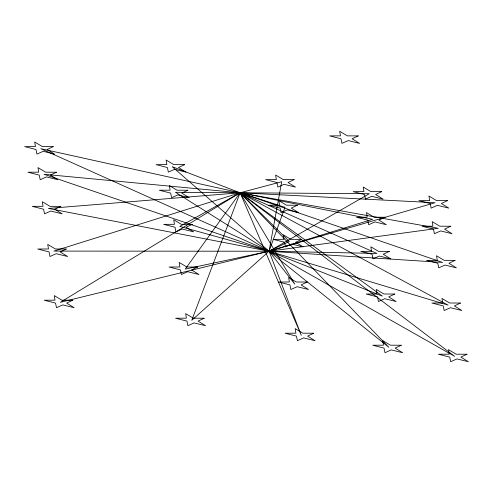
<?xml version="1.0" encoding="UTF-8"?>
<svg xmlns="http://www.w3.org/2000/svg" width="493" height="493" viewBox="0 0 493 493"><rect width="100%" height="100%" fill="white"/><g stroke="black" fill="none" stroke-linecap="round" stroke-linejoin="round"><path stroke-width="0.74" d="M269.055 251.233L281.725 181.707L240.097 192.769L53.854 251.091L269.055 251.233L376.929 253.439L240.097 192.769L172.223 166.702L269.055 251.233L388.878 347.306L240.097 192.769L40.82 148.695L269.055 251.233L382.365 296.108L240.097 192.769L44.08 174.294L269.055 251.233L448.063 305.105L240.097 192.769L48.425 208.428L269.055 251.233L442.634 262.442L240.097 192.769L179.828 226.435L269.055 251.233L454.583 356.303L240.097 192.769L60.368 302.289L269.055 251.233L435.029 202.709L240.097 192.769L185.257 269.098L269.055 251.233L438.289 228.308L240.097 192.769L191.771 320.296L269.055 251.233L369.331 193.706L175.483 192.301L269.055 251.233L294.759 284.104L240.097 192.769L372.585 219.305L269.055 251.233L301.278 335.302L240.097 192.769L284.985 207.306L269.055 251.233L289.329 241.434L240.097 192.769M53.213 146.637L47.131 149.508L54.587 154.112L43.205 151.308L36.938 154.099L35.983 149.502L24.65 146.624L35.447 146.581L34.707 142.009L42.336 146.587L53.213 146.637M56.473 172.236L50.391 175.107L57.847 179.711L46.465 176.907L40.192 179.698L39.237 175.101L27.91 172.223L38.7 172.18L37.967 167.608L45.596 172.186L56.473 172.236M60.818 206.37L54.735 209.235L62.192 213.845L50.81 211.041L44.536 213.833L43.581 209.229L32.255 206.351L43.045 206.314L42.312 201.742L49.941 206.32L60.818 206.37M184.616 164.644L178.534 167.509L185.997 172.119L174.608 169.315L168.341 172.106L167.386 167.503L156.053 164.625L166.85 164.588L166.116 160.015L173.739 164.594L184.616 164.644M187.876 190.243L181.794 193.108L189.25 197.718L177.868 194.914L171.601 197.705L170.646 193.102L159.313 190.224L170.103 190.187L169.37 185.614L176.999 190.193L187.876 190.243M66.247 249.033L60.164 251.905L67.621 256.508L56.239 253.704L49.972 256.502L49.017 251.898L37.684 249.02L48.474 248.977L47.741 244.405L55.37 248.983L66.247 249.033M358.214 135.908L352.131 138.773L359.594 143.383L348.206 140.579L341.939 143.371L340.983 138.767L329.651 135.889L340.447 135.852L339.714 131.28L347.337 135.858L358.214 135.908M192.221 224.377L186.138 227.242L193.595 231.846L182.213 229.042L175.946 231.839L174.99 227.236L163.658 224.358L174.448 224.321L173.715 219.742L181.344 224.321L192.221 224.377M294.118 179.649L288.041 182.515L295.498 187.118L284.11 184.314L277.842 187.112L276.887 182.509L265.554 179.631L276.351 179.594L275.618 175.015L283.241 179.594L294.118 179.649M72.761 300.231L66.684 303.103L74.141 307.706L62.753 304.902L56.485 307.7L55.53 303.096L44.197 300.219L54.994 300.175L54.261 295.603L61.884 300.182L72.761 300.231M297.378 205.248L291.295 208.114L298.752 212.723L287.37 209.913L281.102 212.711L280.147 208.108L268.814 205.23L279.611 205.193L278.872 200.614L286.501 205.193L297.378 205.248M197.65 267.04L191.567 269.911L199.024 274.515L187.642 271.711L181.375 274.502L180.42 269.899L169.087 267.021L179.883 266.984L179.144 262.412L186.773 266.99L197.65 267.04M381.724 191.648L375.641 194.519L383.098 199.123L371.716 196.319L365.449 199.117L364.487 194.513L353.161 191.635L363.951 191.592L363.218 187.02L370.847 191.598L381.724 191.648M301.722 239.376L295.64 242.248L303.096 246.851L291.714 244.047L285.447 246.845L284.492 242.242L273.159 239.364L283.956 239.321L283.216 234.748L290.845 239.327L301.722 239.376M384.984 217.247L378.901 220.118L386.358 224.722L374.976 221.918L368.702 224.716L367.747 220.112L356.414 217.234L367.211 217.191L366.478 212.619L374.101 217.197L384.984 217.247M447.422 200.651L441.346 203.523L448.803 208.126L437.414 205.322L431.147 208.114L430.192 203.517L418.859 200.639L429.656 200.596L428.922 196.023L436.545 200.602L447.422 200.651M204.164 318.238L198.087 321.109L205.544 325.713L194.156 322.909L187.888 325.7L186.933 321.103L175.6 318.219L186.397 318.182L185.664 313.61L193.287 318.188L204.164 318.238M307.151 282.045L301.075 284.911L308.532 289.52L297.143 286.71L290.876 289.508L289.921 284.905L278.588 282.027L289.385 281.99L288.651 277.417L296.275 281.99L307.151 282.045M389.328 251.381L383.246 254.252L390.702 258.856L379.314 256.052L373.047 258.843L372.092 254.246L360.759 251.368L371.556 251.325L370.822 246.753L378.445 251.331L389.328 251.381M450.682 226.25L444.6 229.122L452.056 233.725L440.674 230.921L434.407 233.713L433.452 229.116L422.119 226.238L432.916 226.195L432.176 221.622L439.805 226.201L450.682 226.25M455.027 260.384L448.944 263.25L456.401 267.859L445.019 265.055L438.752 267.847L437.796 263.244L426.463 260.366L437.26 260.329L436.521 255.756L444.15 260.335L455.027 260.384M394.757 294.05L388.675 296.915L396.132 301.519L384.75 298.715L378.476 301.513L377.521 296.909L366.194 294.031L376.985 293.988L376.251 289.416L383.881 293.994L394.757 294.05M313.671 333.243L307.589 336.109L315.045 340.718L303.663 337.915L297.39 340.706L296.435 336.103L285.108 333.225L295.899 333.188L295.165 328.615L302.794 333.188L313.671 333.243M460.456 303.047L454.38 305.919L461.836 310.522L450.448 307.718L444.181 310.516L443.225 305.913L431.893 303.035L442.689 302.992L441.956 298.419L449.579 302.998L460.456 303.047M401.271 345.248L395.189 348.113L402.645 352.717L391.263 349.913L384.996 352.711L384.041 348.107L372.708 345.229L383.505 345.192L382.765 340.614L390.394 345.192L401.271 345.248M466.976 354.245L460.893 357.117L468.35 361.72L456.968 358.916L450.694 361.714L449.739 357.111L438.413 354.233L449.203 354.19L448.47 349.617L456.099 354.196L466.976 354.245"/></g></svg>
